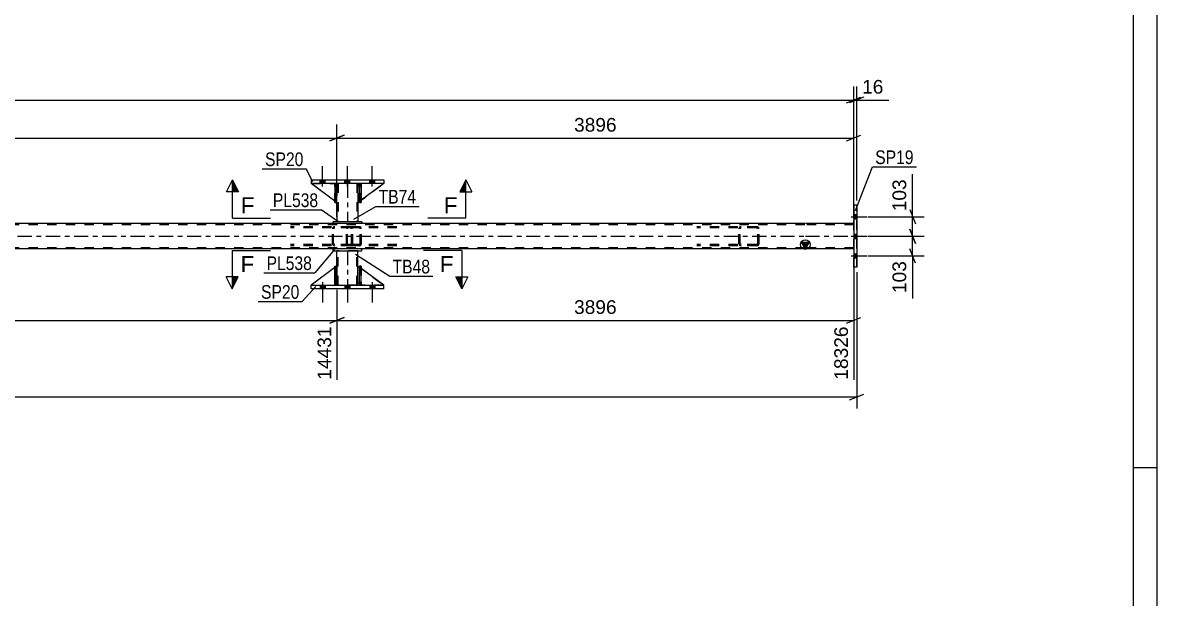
# Model space of a CAD drawing. Header units: millimetres. Extents: x 0 to 3377, y 0 to 1913.
# Drawn here: x 603.3 to 841, y 121.7 to 242.2 of the extents above; entities that cross this region are included whole.
import ezdxf

# ---------------------------------------------------------------- set-up
doc = ezdxf.new("R2010")
doc.units = ezdxf.units.MM
doc.linetypes.add('DXK_LINE_DOT2', pattern=[3.9198, 1.9599, -1.9599])
doc.linetypes.add('DXK_LINE_DOT3', pattern=[5.9187, 2.979, -0.9799, 0.9799, -0.9799])
doc.styles.add('Arial', font='ARIAL.TTF', dxfattribs={"height": 0.2})
doc.styles.add('Arial Narrow', font='ARIALN.TTF', dxfattribs={"height": 0.2})

# ---------------------------------------------------------------- blocks, each defined once
blk = doc.blocks.new('Unknown-203723820-1133')
at = {"color": 5, "linetype": 'Continuous'}
for p, q in [((841, 0), (841, 594)), ((836, 5), (836, 589)), ((841, 149), (836, 149))]:
    blk.add_line(p, q, dxfattribs=at)
blk = doc.blocks.new('Part-203723820-2347 - 2322')
at = {"color": 2, "linetype": 'Continuous'}
for p, q in [((674.34, 200.51), (668.34, 200.51)), ((668.34, 200.11), (668.34, 200.51)), ((674.34, 200.11), (668.34, 200.11)), ((674.34, 200.51), (674.34, 200.11))]:
    blk.add_line(p, q, dxfattribs=at)
blk = doc.blocks.new('Part-203723820-2350 - 2322')
at = {"linetype": 'Continuous'}
blk.add_hatch(color=2, dxfattribs=at).paths.add_polyline_path([(767.27, 194.83), (766.47, 196.23), (768.07, 196.23)])
at = {"color": 7, "linetype": 'DXK_LINE_DOT2'}
for p, q in [((767.18, 199.87), (105.06, 199.87)), ((674.34, 200.11), (668.34, 200.11)), ((777.4, 199.87), (767.28, 199.87)), ((777.4, 200.11), (777.4, 200.11)), ((777.4, 200.11), (777.4, 194.83)), ((777.4, 194.83), (777.4, 200.11)), ((777.4, 199.87), (777.4, 199.87)), ((767.18, 195.07), (105.06, 195.07)), ((777.4, 195.07), (767.28, 195.07)), ((777.4, 195.07), (777.4, 195.07)), ((777.4, 194.83), (777.4, 194.83))]:
    blk.add_line(p, q, dxfattribs=at)
at = {"color": 2, "linetype": 'Continuous'}
for p, q in [((668.34, 200.11), (504.07, 200.11)), ((767.18, 200.11), (674.34, 200.11)), ((777.4, 200.11), (767.28, 200.11)), ((767.27, 194.83), (766.47, 196.23)), ((766.47, 196.23), (768.07, 196.23)), ((768.07, 196.23), (767.27, 194.83)), ((767.18, 194.83), (105.06, 194.83)), ((777.4, 194.83), (767.28, 194.83))]:
    blk.add_line(p, q, dxfattribs=at)
at = {"color": 7, "linetype": 'DXK_LINE_DOT3'}
for p, q in [((105.06, 197.47), (767.18, 197.47)), ((767.28, 197.47), (777.4, 197.47))]:
    blk.add_line(p, q, dxfattribs=at)
at = {"color": 2, "linetype": 'Continuous'}
blk.add_circle((767.27, 195.73), 1, dxfattribs=at)
blk = doc.blocks.new('Part-203723820-2518 - 2322')
at = {"color": 2, "linetype": 'Continuous'}
for p, q in [((668.69, 190.9), (663.74, 187.23)), ((669.14, 191.23), (669.01, 191.14)), ((669.14, 187.83), (669.14, 191.23)), ((669.14, 187.83), (669.01, 187.71)), ((669.14, 187.83), (669.14, 187.83)), ((668.69, 187.39), (668.54, 187.23))]:
    blk.add_line(p, q, dxfattribs=at)
at = {"color": 7, "linetype": 'DXK_LINE_DOT2'}
for p, q in [((669.01, 191.14), (668.69, 190.9)), ((669.14, 187.83), (669.14, 191.23)), ((669.14, 187.83), (668.54, 187.23)), ((663.74, 187.23), (663.74, 187.23)), ((663.74, 187.23), (668.54, 187.23)), ((669.01, 187.71), (668.69, 187.39))]:
    blk.add_line(p, q, dxfattribs=at)
blk = doc.blocks.new('Bolt-203723820-2358 - 2322')
at = {"linetype": 'Continuous'}
for points in [[(665.62, 186.43), (666.66, 186.43), (666.66, 187.23), (665.62, 187.23)], [(665.62, 186.43), (666.66, 186.43), (666.66, 187.23), (665.62, 187.23)], [(665.62, 186.43), (666.66, 186.43), (666.66, 187.23), (665.62, 187.23)], [(670.82, 186.43), (671.86, 186.43), (671.86, 187.23), (670.82, 187.23)], [(670.82, 186.43), (671.86, 186.43), (671.86, 187.23), (670.82, 187.23)], [(676.02, 186.43), (677.06, 186.43), (677.06, 187.23), (676.02, 187.23)], [(676.02, 186.43), (677.06, 186.43), (677.06, 187.23), (676.02, 187.23)], [(676.02, 186.43), (677.06, 186.43), (677.06, 187.23), (676.02, 187.23)]]:
    blk.add_hatch(color=1, dxfattribs=at).paths.add_polyline_path(points)
at = {"color": 1, "linetype": 'Continuous'}
for p, q in [((666.14, 187.83), (666.14, 183.63)), ((666.14, 187.83), (666.14, 183.63)), ((666.14, 187.83), (666.14, 183.63)), ((671.34, 187.83), (671.34, 183.63)), ((671.34, 187.83), (671.34, 183.63)), ((676.54, 187.83), (676.54, 183.63)), ((676.54, 187.83), (676.54, 183.63)), ((676.54, 187.83), (676.54, 183.63)), ((665.62, 187.23), (665.62, 186.43)), ((665.62, 187.23), (665.62, 186.43)), ((665.62, 187.23), (665.62, 186.43)), ((666.66, 187.23), (666.66, 186.43)), ((666.66, 187.23), (666.66, 186.43)), ((666.66, 187.23), (666.66, 186.43)), ((670.82, 187.23), (670.82, 186.43)), ((670.82, 187.23), (670.82, 186.43)), ((671.86, 187.23), (671.86, 186.43)), ((671.86, 187.23), (671.86, 186.43)), ((676.02, 187.23), (676.02, 186.43)), ((676.02, 187.23), (676.02, 186.43)), ((676.02, 187.23), (676.02, 186.43)), ((677.06, 187.23), (677.06, 186.43)), ((677.06, 187.23), (677.06, 186.43)), ((677.06, 187.23), (677.06, 186.43))]:
    blk.add_line(p, q, dxfattribs=at)
blk = doc.blocks.new('Bolt-203723820-2359 - 2322')
at = {"linetype": 'Continuous'}
for points in [[(777.4, 202.01), (777.4, 201.13), (778.04, 201.13), (778.04, 202.01)], [(777.4, 202.01), (777.4, 201.13), (778.04, 201.13), (778.04, 202.01)], [(777.4, 202.01), (777.4, 201.13), (778.04, 201.13), (778.04, 202.01)], [(777.4, 197.91), (777.4, 197.03), (778.04, 197.03), (778.04, 197.91)], [(777.4, 197.91), (777.4, 197.03), (778.04, 197.03), (778.04, 197.91)], [(777.4, 193.81), (777.4, 192.93), (778.04, 192.93), (778.04, 193.81)], [(777.4, 193.81), (777.4, 192.93), (778.04, 192.93), (778.04, 193.81)], [(777.4, 193.81), (777.4, 192.93), (778.04, 192.93), (778.04, 193.81)]]:
    blk.add_hatch(color=1, dxfattribs=at).paths.add_polyline_path(points)
at = {"color": 1, "linetype": 'Continuous'}
for p, q in [((776.88, 201.57), (780.2, 201.57)), ((776.88, 201.57), (780.2, 201.57)), ((776.88, 201.57), (780.2, 201.57)), ((777.4, 202.01), (778.04, 202.01)), ((777.4, 202.01), (778.04, 202.01)), ((777.4, 202.01), (778.04, 202.01)), ((777.4, 201.13), (778.04, 201.13)), ((777.4, 201.13), (778.04, 201.13)), ((777.4, 201.13), (778.04, 201.13)), ((776.88, 197.47), (780.2, 197.47)), ((776.88, 197.47), (780.2, 197.47)), ((777.4, 197.91), (778.04, 197.91)), ((777.4, 197.91), (778.04, 197.91)), ((777.4, 197.03), (778.04, 197.03)), ((777.4, 197.03), (778.04, 197.03)), ((776.88, 193.37), (780.2, 193.37)), ((776.88, 193.37), (780.2, 193.37)), ((776.88, 193.37), (780.2, 193.37)), ((777.4, 193.81), (778.04, 193.81)), ((777.4, 193.81), (778.04, 193.81)), ((777.4, 193.81), (778.04, 193.81)), ((777.4, 192.93), (778.04, 192.93)), ((777.4, 192.93), (778.04, 192.93)), ((777.4, 192.93), (778.04, 192.93))]:
    blk.add_line(p, q, dxfattribs=at)
blk = doc.blocks.new('Part-203723820-2502 - 2322')
at = {"color": 7, "linetype": 'DXK_LINE_DOT2'}
for p, q in [((671.93, 199.47), (659.43, 199.47)), ((671.93, 199.23), (659.43, 199.23)), ((668.23, 199.18), (668.19, 198.99)), ((668.19, 195.95), (668.19, 198.99)), ((668.44, 198.99), (668.46, 199.09)), ((668.44, 195.95), (668.44, 198.99)), ((668.46, 199.09), (668.52, 199.16)), ((668.7, 199.47), (668.5, 199.44)), ((668.52, 199.16), (668.6, 199.22)), ((668.6, 199.22), (668.7, 199.23)), ((672.13, 199.44), (671.93, 199.47)), ((671.93, 199.23), (672.03, 199.22)), ((672.03, 199.22), (672.11, 199.16)), ((672.11, 199.16), (672.17, 199.09)), ((672.17, 199.09), (672.19, 198.99)), ((672.19, 195.95), (672.19, 198.99)), ((672.44, 198.99), (672.4, 199.18)), ((672.44, 195.95), (672.44, 198.99)), ((671.93, 195.71), (659.43, 195.71)), ((671.93, 195.47), (659.43, 195.47)), ((668.19, 195.95), (668.23, 195.77)), ((668.46, 195.86), (668.44, 195.95)), ((668.52, 195.78), (668.46, 195.86)), ((668.5, 195.51), (668.7, 195.47)), ((668.6, 195.73), (668.52, 195.78)), ((668.7, 195.71), (668.6, 195.73)), ((672.03, 195.73), (671.93, 195.71)), ((671.93, 195.47), (672.13, 195.51)), ((672.11, 195.78), (672.03, 195.73)), ((672.17, 195.86), (672.11, 195.78)), ((672.19, 195.95), (672.17, 195.86)), ((672.4, 195.77), (672.44, 195.95))]:
    blk.add_line(p, q, dxfattribs=at)
for centre, start, end in [((668.68, 198.97), 110.7583, 155.6801), ((671.95, 198.97), 24.3199, 69.2417), ((668.68, 195.98), 204.3199, 249.2417), ((671.95, 195.98), 290.7583, 335.6801)]:
    blk.add_arc(centre, 0.496, start, end, dxfattribs=at)
blk = doc.blocks.new('Part-203723820-2380 - 2322')
at = {"color": 7, "linetype": 'DXK_LINE_DOT2'}
for p, q in [((757.07, 199.47), (744.56, 199.47)), ((757.07, 199.23), (744.56, 199.23)), ((753.36, 199.18), (753.32, 198.99)), ((753.32, 195.95), (753.32, 198.99)), ((753.58, 198.99), (753.6, 199.09)), ((753.58, 195.95), (753.58, 198.99)), ((753.6, 199.09), (753.65, 199.16)), ((753.83, 199.47), (753.64, 199.44)), ((753.65, 199.16), (753.73, 199.22)), ((753.73, 199.22), (753.83, 199.23)), ((757.26, 199.44), (757.07, 199.47)), ((757.07, 199.23), (757.16, 199.22)), ((757.16, 199.22), (757.25, 199.16)), ((757.25, 199.16), (757.3, 199.09)), ((757.3, 199.09), (757.32, 198.99)), ((757.32, 195.95), (757.32, 198.99)), ((757.58, 198.99), (757.54, 199.18)), ((757.58, 195.95), (757.58, 198.99)), ((757.07, 195.71), (744.56, 195.71)), ((757.07, 195.47), (744.56, 195.47)), ((753.32, 195.95), (753.36, 195.77)), ((753.6, 195.86), (753.58, 195.95)), ((753.65, 195.78), (753.6, 195.86)), ((753.64, 195.51), (753.83, 195.47)), ((753.73, 195.73), (753.65, 195.78)), ((753.83, 195.71), (753.73, 195.73)), ((757.16, 195.73), (757.07, 195.71)), ((757.07, 195.47), (757.26, 195.51)), ((757.25, 195.78), (757.16, 195.73)), ((757.3, 195.86), (757.25, 195.78)), ((757.32, 195.95), (757.3, 195.86)), ((757.54, 195.77), (757.58, 195.95))]:
    blk.add_line(p, q, dxfattribs=at)
for centre, start, end in [((753.81, 198.97), 110.7583, 155.6801), ((757.09, 198.97), 24.3199, 69.2417), ((753.81, 195.98), 204.3199, 249.2417), ((757.09, 195.98), 290.7583, 335.6801)]:
    blk.add_arc(centre, 0.496, start, end, dxfattribs=at)
blk = doc.blocks.new('Part-203723820-2383 - 2322')
at = {"color": 7, "linetype": 'DXK_LINE_DOT2'}
for p, q in [((671.2, 199.18), (671.18, 198.99)), ((671.18, 195.95), (671.18, 198.99)), ((671.26, 199.33), (671.2, 199.18)), ((671.35, 199.44), (671.26, 199.33)), ((671.32, 198.99), (671.33, 199.09)), ((671.32, 195.95), (671.32, 198.99)), ((671.33, 199.09), (671.36, 199.16)), ((671.45, 199.47), (671.35, 199.44)), ((671.36, 199.16), (671.4, 199.22)), ((671.4, 199.22), (671.45, 199.23)), ((681.72, 199.47), (671.45, 199.47)), ((681.72, 199.23), (671.45, 199.23)), ((672.44, 199.23), (672.44, 199.47)), ((673.98, 199.44), (673.79, 199.47)), ((673.79, 199.23), (673.88, 199.22)), ((673.88, 199.22), (673.96, 199.16)), ((673.96, 199.16), (674.02, 199.09)), ((674.02, 199.09), (674.04, 198.99)), ((674.04, 195.95), (674.04, 198.99)), ((674.29, 198.99), (674.25, 199.18)), ((674.29, 195.95), (674.29, 198.99)), ((671.18, 195.95), (671.2, 195.77)), ((671.2, 195.77), (671.26, 195.62)), ((671.26, 195.62), (671.35, 195.51)), ((671.33, 195.86), (671.32, 195.95)), ((671.36, 195.78), (671.33, 195.86)), ((671.35, 195.51), (671.45, 195.47)), ((671.4, 195.73), (671.36, 195.78)), ((671.45, 195.71), (671.4, 195.73)), ((681.72, 195.71), (671.45, 195.71)), ((681.72, 195.47), (671.45, 195.47)), ((672.44, 195.47), (672.44, 195.71)), ((673.88, 195.73), (673.79, 195.71)), ((673.79, 195.47), (673.98, 195.51)), ((673.96, 195.78), (673.88, 195.73)), ((674.02, 195.86), (673.96, 195.78)), ((674.04, 195.95), (674.02, 195.86)), ((674.25, 195.77), (674.29, 195.95))]:
    blk.add_line(p, q, dxfattribs=at)
for centre, start, end in [((673.8, 198.98), 23.8494, 68.8059), ((673.8, 195.97), 291.1941, 336.1506)]:
    blk.add_arc(centre, 0.492, start, end, dxfattribs=at)
blk = doc.blocks.new('Bolt-203723820-2388 - 2322')
at = {"linetype": 'Continuous'}
for points in [[(666.66, 209.31), (665.62, 209.31), (665.62, 208.51), (666.66, 208.51)], [(666.66, 209.31), (665.62, 209.31), (665.62, 208.51), (666.66, 208.51)], [(666.66, 209.31), (665.62, 209.31), (665.62, 208.51), (666.66, 208.51)], [(671.86, 209.31), (670.82, 209.31), (670.82, 208.51), (671.86, 208.51)], [(671.86, 209.31), (670.82, 209.31), (670.82, 208.51), (671.86, 208.51)], [(677.06, 209.31), (676.02, 209.31), (676.02, 208.51), (677.06, 208.51)], [(677.06, 209.31), (676.02, 209.31), (676.02, 208.51), (677.06, 208.51)], [(677.06, 209.31), (676.02, 209.31), (676.02, 208.51), (677.06, 208.51)]]:
    blk.add_hatch(color=1, dxfattribs=at).paths.add_polyline_path(points)
at = {"color": 1, "linetype": 'Continuous'}
for p, q in [((666.14, 207.91), (666.14, 212.11)), ((666.14, 207.91), (666.14, 212.11)), ((666.14, 207.91), (666.14, 212.11)), ((671.34, 207.91), (671.34, 212.11)), ((671.34, 207.91), (671.34, 212.11)), ((676.54, 207.91), (676.54, 212.11)), ((676.54, 207.91), (676.54, 212.11)), ((676.54, 207.91), (676.54, 212.11)), ((665.62, 208.51), (665.62, 209.31)), ((665.62, 208.51), (665.62, 209.31)), ((665.62, 208.51), (665.62, 209.31)), ((666.66, 208.51), (666.66, 209.31)), ((666.66, 208.51), (666.66, 209.31)), ((666.66, 208.51), (666.66, 209.31)), ((670.82, 208.51), (670.82, 209.31)), ((670.82, 208.51), (670.82, 209.31)), ((671.86, 208.51), (671.86, 209.31)), ((671.86, 208.51), (671.86, 209.31)), ((676.02, 208.51), (676.02, 209.31)), ((676.02, 208.51), (676.02, 209.31)), ((676.02, 208.51), (676.02, 209.31)), ((677.06, 208.51), (677.06, 209.31)), ((677.06, 208.51), (677.06, 209.31)), ((677.06, 208.51), (677.06, 209.31))]:
    blk.add_line(p, q, dxfattribs=at)
blk = doc.blocks.new('Part-203723820-2601 - 2322')
at = {"color": 7, "linetype": 'DXK_LINE_DOT2'}
for p, q in [((668.69, 191.23), (669.01, 191.23)), ((668.69, 187.83), (668.69, 191.23)), ((668.69, 191.23), (668.69, 187.23)), ((669.01, 191.23), (669.01, 187.83)), ((669.01, 187.23), (669.01, 191.14)), ((669.01, 187.83), (668.69, 187.83)), ((668.69, 187.23), (668.69, 187.83)), ((669.01, 187.83), (669.01, 187.23)), ((669.01, 187.23), (668.69, 187.23)), ((669.01, 187.23), (669.01, 187.23))]:
    blk.add_line(p, q, dxfattribs=at)
blk = doc.blocks.new('Part-203723820-2412 - 2322')
at = {"color": 2, "linetype": 'Continuous'}
for p, q in [((673.54, 187.83), (673.54, 191.23)), ((673.54, 191.23), (673.89, 190.97)), ((678.94, 187.23), (674.21, 190.74)), ((673.89, 187.48), (673.54, 187.83))]:
    blk.add_line(p, q, dxfattribs=at)
at = {"color": 7, "linetype": 'DXK_LINE_DOT2'}
for p, q in [((674.21, 190.74), (673.89, 190.97)), ((673.89, 187.48), (674.14, 187.23)), ((674.14, 187.23), (678.94, 187.23))]:
    blk.add_line(p, q, dxfattribs=at)
blk = doc.blocks.new('Part-203723820-2427 - 2322')
at = {"color": 7, "linetype": 'DXK_LINE_DOT2'}
for p, q in [((673.54, 187.83), (673.54, 191.23)), ((673.54, 191.23), (678.94, 187.23)), ((674.14, 187.23), (673.54, 187.83)), ((678.94, 187.23), (674.14, 187.23))]:
    blk.add_line(p, q, dxfattribs=at)
blk = doc.blocks.new('Part-203723820-2607 - 2322')
at = {"color": 2, "linetype": 'Continuous'}
for p, q in [((674.21, 208.51), (673.89, 208.51)), ((673.89, 208.51), (673.89, 204.51)), ((674.21, 208.51), (674.21, 208.51)), ((674.21, 208.51), (674.21, 204.51)), ((674.21, 204.51), (673.89, 204.51))]:
    blk.add_line(p, q, dxfattribs=at)
at = {"color": 7, "linetype": 'DXK_LINE_DOT2'}
for p, q in [((673.89, 208.51), (673.89, 207.91)), ((673.89, 208.51), (673.89, 208.51)), ((674.21, 207.91), (673.89, 207.91)), ((673.89, 207.91), (673.89, 204.51)), ((674.21, 207.91), (674.21, 208.51)), ((674.21, 208.51), (674.21, 208.51)), ((674.21, 204.51), (674.21, 207.91))]:
    blk.add_line(p, q, dxfattribs=at)
blk = doc.blocks.new('Part-203723820-2521 - 2322')
at = {"color": 7, "linetype": 'DXK_LINE_DOT2'}
for p, q in [((669.14, 191.23), (663.74, 187.23)), ((669.14, 187.83), (669.14, 191.23)), ((669.14, 191.23), (669.14, 187.83)), ((668.54, 187.23), (669.14, 187.83)), ((669.14, 187.83), (668.54, 187.23)), ((669.14, 187.83), (669.14, 187.83)), ((663.74, 187.23), (668.54, 187.23))]:
    blk.add_line(p, q, dxfattribs=at)
blk = doc.blocks.new('Part-203723820-2534 - 2322')
at = {"color": 2, "linetype": 'Continuous'}
for p, q in [((663.74, 186.43), (663.74, 187.23)), ((663.74, 187.23), (678.94, 187.23)), ((678.94, 186.43), (663.74, 186.43)), ((678.94, 186.43), (678.94, 187.23))]:
    blk.add_line(p, q, dxfattribs=at)
blk = doc.blocks.new('Part-203723820-2537 - 2322')
at = {"color": 7, "linetype": 'DXK_LINE_DOT2'}
for p, q in [((674.14, 208.51), (673.54, 207.91)), ((673.54, 204.51), (678.94, 208.51)), ((673.54, 207.91), (673.54, 204.51)), ((678.94, 208.51), (674.14, 208.51))]:
    blk.add_line(p, q, dxfattribs=at)
blk = doc.blocks.new('Part-203723820-2685 - 2322')
at = {"color": 2, "linetype": 'Continuous'}
for p, q in [((674.34, 194.83), (668.34, 194.83)), ((668.34, 194.43), (668.34, 194.83)), ((668.34, 194.43), (674.34, 194.43)), ((674.34, 194.43), (674.34, 194.83))]:
    blk.add_line(p, q, dxfattribs=at)
blk = doc.blocks.new('Part-203723820-2540 - 2322')
at = {"color": 2, "linetype": 'Continuous'}
for p, q in [((673.89, 208.27), (673.54, 207.91)), ((673.54, 207.91), (673.54, 204.51)), ((678.94, 208.51), (674.21, 205.01)), ((673.54, 204.51), (673.89, 204.78))]:
    blk.add_line(p, q, dxfattribs=at)
at = {"color": 7, "linetype": 'DXK_LINE_DOT2'}
for p, q in [((674.14, 208.51), (673.89, 208.27)), ((678.94, 208.51), (674.14, 208.51)), ((678.94, 208.51), (678.94, 208.51)), ((678.94, 208.51), (678.94, 208.51)), ((674.21, 205.01), (673.89, 204.78))]:
    blk.add_line(p, q, dxfattribs=at)
blk = doc.blocks.new('Part-203723820-2543 - 2322')
at = {"color": 7, "linetype": 'DXK_LINE_DOT2'}
for p, q in [((669.14, 204.51), (663.74, 208.51)), ((663.74, 208.51), (668.54, 208.51)), ((668.54, 208.51), (669.14, 207.91)), ((669.14, 207.91), (668.54, 208.51)), ((669.14, 207.91), (669.14, 204.51)), ((669.14, 207.91), (669.14, 207.91)), ((669.14, 207.91), (669.14, 204.51))]:
    blk.add_line(p, q, dxfattribs=at)
blk = doc.blocks.new('Part-203723820-2546 - 2322')
at = {"color": 2, "linetype": 'Continuous'}
for p, q in [((668.69, 204.85), (663.74, 208.51)), ((668.69, 208.36), (668.54, 208.51)), ((669.14, 207.91), (669.01, 208.04)), ((669.14, 207.91), (669.14, 207.91)), ((669.14, 204.51), (669.14, 207.91)), ((669.01, 204.61), (669.14, 204.51)), ((669.14, 204.51), (669.14, 204.51))]:
    blk.add_line(p, q, dxfattribs=at)
at = {"color": 7, "linetype": 'DXK_LINE_DOT2'}
for p, q in [((668.54, 208.51), (663.74, 208.51)), ((663.74, 208.51), (663.74, 208.51)), ((668.54, 208.51), (669.14, 207.91)), ((669.01, 208.04), (668.69, 208.36)), ((669.14, 207.91), (669.14, 204.51)), ((669.01, 204.61), (668.69, 204.85))]:
    blk.add_line(p, q, dxfattribs=at)
blk = doc.blocks.new('Part-203723820-2594 - 2322')
at = {"color": 2, "linetype": 'Continuous'}
for p, q in [((778.04, 203.97), (777.4, 203.97)), ((777.4, 203.97), (777.4, 190.97)), ((778.04, 203.97), (778.04, 203.97)), ((778.04, 203.97), (778.04, 190.97)), ((778.04, 190.97), (777.4, 190.97)), ((778.04, 190.97), (778.04, 190.97))]:
    blk.add_line(p, q, dxfattribs=at)
at = {"color": 7, "linetype": 'DXK_LINE_DOT2'}
for p, q in [((777.4, 190.97), (777.4, 203.97)), ((778.04, 190.97), (778.04, 203.97))]:
    blk.add_line(p, q, dxfattribs=at)
blk = doc.blocks.new('Part-203723820-2600 - 2322')
at = {"color": 7, "linetype": 'DXK_LINE_DOT2'}
for p, q in [((674.21, 191.23), (673.89, 191.23)), ((673.89, 187.83), (673.89, 191.23)), ((673.89, 191.23), (673.89, 187.23)), ((674.21, 191.23), (674.21, 187.83)), ((674.21, 187.23), (674.21, 191.23)), ((674.21, 187.83), (673.89, 187.83)), ((673.89, 187.23), (673.89, 187.83)), ((674.21, 187.83), (674.21, 187.23)), ((674.21, 187.23), (673.89, 187.23)), ((674.21, 187.23), (674.21, 187.23))]:
    blk.add_line(p, q, dxfattribs=at)
blk = doc.blocks.new('Part-203723820-2604 - 2322')
at = {"color": 7, "linetype": 'DXK_LINE_DOT2'}
for p, q in [((668.69, 207.91), (668.69, 208.51)), ((668.69, 208.51), (668.69, 208.51)), ((668.69, 208.51), (668.69, 204.51)), ((668.69, 208.51), (669.01, 208.51)), ((668.69, 204.51), (668.69, 207.91)), ((668.69, 207.91), (669.01, 207.91)), ((669.01, 208.51), (669.01, 207.91)), ((669.01, 204.51), (669.01, 208.51)), ((669.01, 207.91), (669.01, 204.51)), ((668.69, 204.51), (669.01, 204.51))]:
    blk.add_line(p, q, dxfattribs=at)
blk = doc.blocks.new('Part-203723820-2605 - 2322')
at = {"color": 7, "linetype": 'DXK_LINE_DOT2'}
for p, q in [((673.89, 207.91), (673.89, 208.51)), ((673.89, 208.51), (673.89, 208.51)), ((673.89, 208.51), (673.89, 204.51)), ((673.89, 208.51), (674.21, 208.51)), ((673.89, 204.51), (673.89, 207.91)), ((673.89, 207.91), (674.21, 207.91)), ((674.21, 208.51), (674.21, 207.91)), ((674.21, 204.51), (674.21, 208.51)), ((674.21, 207.91), (674.21, 204.51)), ((673.89, 204.51), (674.21, 204.51))]:
    blk.add_line(p, q, dxfattribs=at)
blk = doc.blocks.new('Part-203723820-2606 - 2322')
at = {"color": 2, "linetype": 'Continuous'}
for p, q in [((669.01, 208.51), (668.69, 208.51)), ((668.69, 208.51), (668.69, 204.51)), ((669.01, 208.51), (669.01, 208.51)), ((669.01, 208.51), (669.01, 204.51)), ((669.01, 204.51), (668.69, 204.51))]:
    blk.add_line(p, q, dxfattribs=at)
at = {"color": 7, "linetype": 'DXK_LINE_DOT2'}
for p, q in [((668.69, 208.51), (668.69, 207.91)), ((668.69, 208.51), (668.69, 208.51)), ((669.01, 207.91), (668.69, 207.91)), ((668.69, 207.91), (668.69, 204.51)), ((669.01, 207.91), (669.01, 208.51)), ((669.01, 208.51), (669.01, 208.51)), ((669.01, 204.51), (669.01, 207.91))]:
    blk.add_line(p, q, dxfattribs=at)
blk = doc.blocks.new('Part-203723820-2612 - 2322')
at = {"color": 2, "linetype": 'Continuous'}
for p, q in [((669.14, 208.51), (669.14, 207.91)), ((673.54, 208.51), (673.54, 207.91)), ((669.14, 204.51), (669.14, 200.51)), ((673.54, 204.51), (673.54, 200.51))]:
    blk.add_line(p, q, dxfattribs=at)
at = {"color": 7, "linetype": 'DXK_LINE_DOT2'}
for p, q in [((673.54, 208.51), (669.14, 208.51)), ((669.14, 207.91), (669.14, 204.51)), ((669.38, 208.51), (669.38, 200.51)), ((673.3, 208.51), (673.3, 200.51)), ((673.54, 207.91), (673.54, 204.51)), ((673.54, 200.51), (669.14, 200.51))]:
    blk.add_line(p, q, dxfattribs=at)
at = {"color": 7, "linetype": 'DXK_LINE_DOT3'}
blk.add_line((671.34, 208.51), (671.34, 200.51), dxfattribs=at)
blk = doc.blocks.new('Part-203723820-2617 - 2322')
at = {"color": 2, "linetype": 'Continuous'}
for p, q in [((663.74, 209.31), (663.74, 208.51)), ((663.74, 209.31), (678.94, 209.31)), ((678.94, 209.31), (678.94, 208.51)), ((678.94, 208.51), (663.74, 208.51))]:
    blk.add_line(p, q, dxfattribs=at)
blk = doc.blocks.new('Part-203723820-2637 - 2322')
at = {"color": 2, "linetype": 'Continuous'}
for p, q in [((669.14, 191.23), (669.14, 194.43)), ((673.54, 191.23), (673.54, 194.43)), ((669.14, 187.23), (669.14, 187.83)), ((673.54, 187.23), (673.54, 187.83))]:
    blk.add_line(p, q, dxfattribs=at)
at = {"color": 7, "linetype": 'DXK_LINE_DOT2'}
for p, q in [((673.54, 194.43), (669.14, 194.43)), ((669.38, 187.23), (669.38, 194.43)), ((673.3, 187.23), (673.3, 194.43)), ((669.14, 187.83), (669.14, 191.23)), ((673.54, 187.83), (673.54, 191.23)), ((673.54, 187.23), (669.14, 187.23))]:
    blk.add_line(p, q, dxfattribs=at)
at = {"color": 7, "linetype": 'DXK_LINE_DOT3'}
blk.add_line((671.34, 194.43), (671.34, 187.23), dxfattribs=at)
blk = doc.blocks.new('Part-203723820-2638 - 2322')
at = {"color": 2, "linetype": 'Continuous'}
for p, q in [((673.89, 187.23), (673.89, 191.23)), ((673.89, 191.23), (674.21, 191.23)), ((674.21, 187.23), (674.21, 191.23)), ((673.89, 187.23), (673.89, 187.23)), ((674.21, 187.23), (673.89, 187.23))]:
    blk.add_line(p, q, dxfattribs=at)
at = {"color": 7, "linetype": 'DXK_LINE_DOT2'}
for p, q in [((673.89, 191.23), (673.89, 187.83)), ((674.21, 187.83), (674.21, 191.23)), ((673.89, 187.83), (673.89, 187.23)), ((673.89, 187.83), (674.21, 187.83)), ((674.21, 187.23), (674.21, 187.83)), ((673.89, 187.23), (673.89, 187.23)), ((673.89, 187.23), (673.89, 187.23)), ((674.21, 187.23), (674.21, 187.23))]:
    blk.add_line(p, q, dxfattribs=at)
blk = doc.blocks.new('Part-203723820-2639 - 2322')
at = {"color": 2, "linetype": 'Continuous'}
for p, q in [((668.69, 187.23), (668.69, 191.23)), ((668.69, 191.23), (669.01, 191.23)), ((669.01, 187.23), (669.01, 191.23)), ((668.69, 187.23), (668.69, 187.23)), ((669.01, 187.23), (668.69, 187.23))]:
    blk.add_line(p, q, dxfattribs=at)
at = {"color": 7, "linetype": 'DXK_LINE_DOT2'}
for p, q in [((668.69, 191.23), (668.69, 187.83)), ((669.01, 187.83), (669.01, 191.23)), ((668.69, 187.83), (668.69, 187.23)), ((668.69, 187.83), (669.01, 187.83)), ((669.01, 187.23), (669.01, 187.83)), ((668.69, 187.23), (668.69, 187.23)), ((668.69, 187.23), (668.69, 187.23)), ((669.01, 187.23), (669.01, 187.23))]:
    blk.add_line(p, q, dxfattribs=at)
blk = doc.blocks.new('StraightDimension-203723820-2772 - 2322')
at = {"color": 7, "linetype": 'Continuous'}
for p, q in [((778.04, 189.97), (778.04, 161.43)), ((776.54, 163.23), (779.54, 164.43)), ((94.2, 163.83), (778.04, 163.83))]:
    blk.add_line(p, q, dxfattribs=at)
blk = doc.blocks.new('StraightDimension-203723820-2791 - 2322')
at = {"color": 7, "linetype": 'Continuous'}
for p, q in [((498.87, 186.23), (498.87, 167.44)), ((669.14, 186.23), (669.14, 167.44)), ((500.37, 180.46), (497.37, 179.26)), ((498.87, 179.86), (669.14, 179.86)), ((667.64, 179.26), (670.64, 180.46))]:
    blk.add_line(p, q, dxfattribs=at)
at = {"color": 0}
blk.add_wipeout([(589.05, 180.61), (589.05, 184.81), (578.96, 184.81), (578.96, 180.61)], dxfattribs=at)
at = {"color": 0, "linetype": 'Continuous'}
blk.add_wipeout([(668.54, 179.16), (664.34, 179.16), (664.34, 166.84), (668.54, 166.84)], dxfattribs=at)
at = {"color": 3, "style": 'Arial'}
blk.add_text('4257', height=2.865, dxfattribs=at).set_placement((579.56, 181.21))
at = {"color": 3, "linetype": 'Continuous', "style": 'Arial'}
blk.add_text('14431', height=2.865, rotation=90.0002, dxfattribs=at).set_placement((667.94, 167.44))
blk = doc.blocks.new('StraightDimension-203723820-2811 - 2322')
at = {"color": 7, "linetype": 'Continuous'}
for p, q in [((777.4, 193.83), (777.4, 167.44)), ((669.14, 186.23), (669.14, 167.44)), ((670.64, 180.46), (667.64, 179.26)), ((669.14, 179.86), (777.4, 179.86)), ((775.9, 179.26), (778.9, 180.46))]:
    blk.add_line(p, q, dxfattribs=at)
at = {"color": 0}
blk.add_wipeout([(728.31, 180.61), (728.31, 184.81), (718.22, 184.81), (718.22, 180.61)], dxfattribs=at)
at = {"color": 0, "linetype": 'Continuous'}
blk.add_wipeout([(776.8, 179.16), (772.6, 179.16), (772.6, 166.84), (776.8, 166.84)], dxfattribs=at)
at = {"color": 3, "style": 'Arial'}
blk.add_text('3896', height=2.865, dxfattribs=at).set_placement((718.82, 181.21))
at = {"color": 3, "linetype": 'Continuous', "style": 'Arial'}
blk.add_text('18326', height=2.865, rotation=90.0002, dxfattribs=at).set_placement((776.2, 167.44))
blk = doc.blocks.new('StraightDimension-203723820-2829 - 2322')
at = {"color": 7, "linetype": 'Continuous'}
for p, q in [((777.4, 204.97), (777.4, 228.83)), ((94.84, 225.98), (777.4, 225.98)), ((775.9, 225.38), (778.9, 226.58))]:
    blk.add_line(p, q, dxfattribs=at)
blk = doc.blocks.new('StraightDimension-203723820-2839 - 2322')
at = {"color": 7, "linetype": 'Continuous'}
for p, q in [((777.4, 204.97), (777.4, 228.83)), ((778.04, 204.97), (778.04, 228.83)), ((775.9, 225.38), (778.9, 226.58)), ((779.54, 226.58), (776.54, 225.38)), ((777.4, 225.98), (778.04, 225.98))]:
    blk.add_line(p, q, dxfattribs=at)
at = {"color": 0}
blk.add_wipeout([(784.21, 226.73), (784.21, 230.93), (778.56, 230.93), (778.56, 226.73)], dxfattribs=at)
at = {"color": 7, "linetype": 'Continuous'}
blk.add_line((778.04, 225.98), (784.73, 225.98), dxfattribs=at)
blk.add_line((778.04, 225.98), (784.73, 225.98), dxfattribs=at)
at = {"color": 3, "style": 'Arial'}
blk.add_text('16', height=2.865, dxfattribs=at).set_placement((779.16, 227.33))
blk = doc.blocks.new('StraightDimension-203723820-2863 - 2322')
at = {"color": 7, "linetype": 'Continuous'}
for p, q in [((669.14, 201.51), (669.14, 220.87)), ((777.4, 201.11), (777.4, 220.87)), ((670.64, 218.62), (667.64, 217.42)), ((669.14, 218.02), (777.4, 218.02)), ((775.9, 217.42), (778.9, 218.62))]:
    blk.add_line(p, q, dxfattribs=at)
at = {"color": 0}
blk.add_wipeout([(728.31, 218.77), (728.31, 222.97), (718.22, 222.97), (718.22, 218.77)], dxfattribs=at)
at = {"color": 3, "style": 'Arial'}
blk.add_text('3896', height=2.865, dxfattribs=at).set_placement((718.82, 219.37))
blk = doc.blocks.new('StraightDimension-203723820-2871 - 2322')
at = {"color": 7, "linetype": 'Continuous'}
for p, q in [((498.87, 201.51), (498.87, 220.87)), ((669.14, 201.51), (669.14, 220.87)), ((500.37, 218.62), (497.37, 217.42)), ((498.87, 218.02), (669.14, 218.02)), ((667.64, 217.42), (670.64, 218.62))]:
    blk.add_line(p, q, dxfattribs=at)
at = {"color": 0}
blk.add_wipeout([(589.05, 218.77), (589.05, 222.97), (578.96, 222.97), (578.96, 218.77)], dxfattribs=at)
at = {"color": 3, "style": 'Arial'}
blk.add_text('4257', height=2.865, dxfattribs=at).set_placement((579.56, 219.37))
blk = doc.blocks.new('StraightDimension-203723820-7823 - 2322')
at = {"color": 7, "linetype": 'Continuous'}
for p, q in [((780.44, 197.47), (792.14, 197.47)), ((789.14, 198.97), (790.34, 195.97)), ((789.74, 193.37), (789.74, 197.47)), ((780.44, 193.37), (792.14, 193.37)), ((790.34, 191.87), (789.14, 194.87))]:
    blk.add_line(p, q, dxfattribs=at)
at = {"color": 0}
blk.add_wipeout([(788.99, 192.85), (784.79, 192.85), (784.79, 184.98), (788.99, 184.98)], dxfattribs=at)
at = {"color": 7, "linetype": 'Continuous'}
blk.add_line((789.74, 193.37), (789.74, 184.45), dxfattribs=at)
blk.add_line((789.74, 193.37), (789.74, 184.45), dxfattribs=at)
at = {"color": 3, "style": 'Arial'}
blk.add_text('103', height=2.865, rotation=90.0002, dxfattribs=at).set_placement((788.39, 185.58))
blk = doc.blocks.new('StraightDimension-203723820-7825 - 2322')
at = {"color": 7, "linetype": 'Continuous'}
for p, q in [((789.14, 203.07), (790.34, 200.07)), ((780.44, 201.57), (792.14, 201.57)), ((789.74, 197.47), (789.74, 201.57)), ((780.44, 197.47), (792.14, 197.47)), ((790.34, 195.97), (789.14, 198.97))]:
    blk.add_line(p, q, dxfattribs=at)
at = {"color": 0}
blk.add_wipeout([(788.99, 209.97), (784.79, 209.97), (784.79, 202.1), (788.99, 202.1)], dxfattribs=at)
at = {"color": 7, "linetype": 'Continuous'}
blk.add_line((789.74, 201.57), (789.74, 210.5), dxfattribs=at)
blk.add_line((789.74, 201.57), (789.74, 210.5), dxfattribs=at)
at = {"color": 3, "style": 'Arial'}
blk.add_text('103', height=2.865, rotation=90.0002, dxfattribs=at).set_placement((788.39, 202.7))
blk = doc.blocks.new('Mark-203723820-2343 - 2322')
at = {"color": 0}
blk.add_wipeout([(665.23, 203.58), (665.23, 206.58), (655.72, 206.58), (655.72, 203.58)], dxfattribs=at)
blk.add_wipeout([(665.23, 203.58), (665.23, 206.58), (655.72, 206.58), (655.72, 203.58)], dxfattribs=at)
at = {"color": 30, "linetype": 'Continuous'}
for p in [(655.12, 202.98), (669.55, 200.42)]:
    blk.add_line(p, (665.83, 202.98), dxfattribs=at)
at = {"color": 3, "style": 'Arial Narrow'}
blk.add_text('PL538', height=2.863, dxfattribs=at).set_placement((655.72, 203.58))
blk = doc.blocks.new('Mark-203723820-2613 - 2322')
at = {"color": 0}
blk.add_wipeout([(662.13, 212.16), (662.13, 215.16), (654.09, 215.16), (654.09, 212.16)], dxfattribs=at)
blk.add_wipeout([(662.13, 212.16), (662.13, 215.16), (654.09, 215.16), (654.09, 212.16)], dxfattribs=at)
at = {"color": 30, "linetype": 'Continuous'}
for p in [(653.49, 211.56), (664.09, 208.83)]:
    blk.add_line(p, (662.73, 211.56), dxfattribs=at)
at = {"color": 3, "style": 'Arial Narrow'}
blk.add_text('SP20', height=2.863, dxfattribs=at).set_placement((654.09, 212.16))
blk = doc.blocks.new('Mark-203723820-2530 - 2322')
at = {"color": 0}
blk.add_wipeout([(661.27, 184.38), (661.27, 187.38), (653.24, 187.38), (653.24, 184.38)], dxfattribs=at)
blk.add_wipeout([(661.27, 184.38), (661.27, 187.38), (653.24, 187.38), (653.24, 184.38)], dxfattribs=at)
at = {"color": 30, "linetype": 'Continuous'}
for p in [(664.69, 186.93), (652.64, 183.78)]:
    blk.add_line(p, (661.87, 183.78), dxfattribs=at)
at = {"color": 3, "style": 'Arial Narrow'}
blk.add_text('SP20', height=2.863, dxfattribs=at).set_placement((653.24, 184.38))
blk = doc.blocks.new('Mark-203723820-2590 - 2322')
at = {"color": 0}
blk.add_wipeout([(789.95, 212.58), (789.95, 215.58), (781.91, 215.58), (781.91, 212.58)], dxfattribs=at)
blk.add_wipeout([(789.95, 212.58), (789.95, 215.58), (781.91, 215.58), (781.91, 212.58)], dxfattribs=at)
at = {"color": 30, "linetype": 'Continuous'}
for p, q in [((777.75, 202.84), (781.31, 211.98)), ((781.31, 211.98), (790.55, 211.98))]:
    blk.add_line(p, q, dxfattribs=at)
at = {"color": 3, "style": 'Arial Narrow'}
blk.add_text('SP19', height=2.863, dxfattribs=at).set_placement((781.91, 212.58))
blk = doc.blocks.new('Mark-203723820-2608 - 2322')
at = {"color": 0}
blk.add_wipeout([(685.74, 204.32), (685.74, 207.32), (677.88, 207.32), (677.88, 204.32)], dxfattribs=at)
blk.add_wipeout([(685.74, 204.32), (685.74, 207.32), (677.88, 207.32), (677.88, 204.32)], dxfattribs=at)
at = {"color": 30, "linetype": 'Continuous'}
for p, q in [((672.67, 201.02), (677.28, 203.72)), ((677.28, 203.72), (686.34, 203.72))]:
    blk.add_line(p, q, dxfattribs=at)
at = {"color": 3, "style": 'Arial Narrow'}
blk.add_text('TB74', height=2.863, dxfattribs=at).set_placement((677.88, 204.32))
blk = doc.blocks.new('Mark-203723820-2633 - 2322')
at = {"color": 0}
blk.add_wipeout([(688.66, 189.69), (688.66, 192.69), (680.8, 192.69), (680.8, 189.69)], dxfattribs=at)
blk.add_wipeout([(688.66, 189.69), (688.66, 192.69), (680.8, 192.69), (680.8, 189.69)], dxfattribs=at)
at = {"color": 30, "linetype": 'Continuous'}
for p, q in [((673.06, 193.7), (680.2, 189.09)), ((680.2, 189.09), (689.26, 189.09))]:
    blk.add_line(p, q, dxfattribs=at)
at = {"color": 3, "style": 'Arial Narrow'}
blk.add_text('TB48', height=2.863, dxfattribs=at).set_placement((680.8, 189.69))
blk = doc.blocks.new('Mark-203723820-2681 - 2322')
at = {"color": 0}
blk.add_wipeout([(663.91, 190.4), (663.91, 193.4), (654.4, 193.4), (654.4, 190.4)], dxfattribs=at)
blk.add_wipeout([(663.91, 190.4), (663.91, 193.4), (654.4, 193.4), (654.4, 190.4)], dxfattribs=at)
at = {"color": 30, "linetype": 'Continuous'}
for p in [(668.61, 194.7), (653.8, 189.8)]:
    blk.add_line(p, (664.51, 189.8), dxfattribs=at)
at = {"color": 3, "style": 'Arial Narrow'}
blk.add_text('PL538', height=2.863, dxfattribs=at).set_placement((654.4, 190.4))
blk = doc.blocks.new('SectionMark-203723820-2920 - 2322')
at = {"color": 6, "linetype": 'Continuous'}
for p, q in [((646, 206.77), (647.25, 209.27)), ((647.25, 201.27), (647.25, 209.27)), ((696.15, 201.27), (696.15, 209.27)), ((696.15, 209.27), (697.4, 206.77))]:
    blk.add_line(p, q, dxfattribs=at)
at = {"color": 0, "linetype": 'Continuous'}
for points in [[(651.86, 202.27), (651.86, 205.77), (649, 205.77), (649, 202.27)], [(694.4, 202.27), (694.4, 205.77), (691.55, 205.77), (691.55, 202.27)]]:
    blk.add_wipeout(points, dxfattribs=at)
at = {"linetype": 'Continuous'}
for points in [[(648.5, 206.77), (647.25, 206.77), (647.25, 209.27)], [(696.15, 206.77), (694.9, 206.77), (696.15, 209.27)]]:
    blk.add_hatch(color=6, dxfattribs=at).paths.add_polyline_path(points)
at = {"color": 6, "linetype": 'Continuous'}
for p, q in [((647.25, 209.27), (648.5, 206.77)), ((696.15, 209.27), (694.9, 206.77)), ((648.5, 206.77), (646, 206.77)), ((694.9, 206.77), (697.4, 206.77)), ((647.25, 201.27), (655.25, 201.27)), ((696.15, 201.27), (688.15, 201.27))]:
    blk.add_line(p, q, dxfattribs=at)
at = {"color": 3, "linetype": 'Continuous', "style": 'Arial'}
for p in [(649, 202.27), (691.55, 202.27)]:
    blk.add_text('F', height=3.34, dxfattribs=at).set_placement(p)
blk = doc.blocks.new('SectionMark-203723820-2922 - 2322')
at = {"color": 6, "linetype": 'Continuous'}
for p, q in [((647.22, 194.48), (647.22, 186.48)), ((695.3, 194.47), (695.3, 186.47)), ((647.22, 186.48), (645.97, 188.98)), ((696.55, 188.97), (695.3, 186.47))]:
    blk.add_line(p, q, dxfattribs=at)
at = {"color": 0, "linetype": 'Continuous'}
for points in [[(651.82, 189.98), (651.82, 193.48), (648.97, 193.48), (648.97, 189.98)], [(693.55, 189.97), (693.55, 193.47), (690.7, 193.47), (690.7, 189.97)]]:
    blk.add_wipeout(points, dxfattribs=at)
at = {"linetype": 'Continuous'}
for points in [[(647.22, 188.98), (648.47, 188.98), (647.22, 186.48)], [(694.05, 188.97), (695.3, 188.97), (695.3, 186.47)]]:
    blk.add_hatch(color=6, dxfattribs=at).paths.add_polyline_path(points)
at = {"color": 6, "linetype": 'Continuous'}
for p, q in [((647.22, 194.48), (655.22, 194.48)), ((695.3, 194.47), (687.3, 194.47)), ((648.47, 188.98), (645.97, 188.98)), ((647.22, 186.48), (648.47, 188.98)), ((694.05, 188.97), (696.55, 188.97)), ((695.3, 186.47), (694.05, 188.97))]:
    blk.add_line(p, q, dxfattribs=at)
at = {"color": 3, "linetype": 'Continuous', "style": 'Arial'}
for p in [(648.97, 189.98), (690.7, 189.97)]:
    blk.add_text('F', height=3.34, dxfattribs=at).set_placement(p)

msp = doc.modelspace()

# ---------------------------------------------------------------- block references
for name in ['Unknown-203723820-1133', 'Bolt-203723820-2388 - 2322', 'Part-203723820-2617 - 2322', 'Part-203723820-2543 - 2322', 'Part-203723820-2546 - 2322', 'Part-203723820-2604 - 2322', 'Part-203723820-2606 - 2322', 'Part-203723820-2612 - 2322', 'Part-203723820-2537 - 2322', 'Part-203723820-2540 - 2322', 'Part-203723820-2607 - 2322', 'Part-203723820-2605 - 2322', 'Part-203723820-2594 - 2322', 'Part-203723820-2350 - 2322', 'Part-203723820-2347 - 2322', 'Bolt-203723820-2359 - 2322', 'Part-203723820-2502 - 2322', 'Part-203723820-2383 - 2322', 'Part-203723820-2380 - 2322', 'Part-203723820-2685 - 2322', 'Part-203723820-2637 - 2322', 'Part-203723820-2518 - 2322', 'Part-203723820-2521 - 2322', 'Part-203723820-2601 - 2322', 'Part-203723820-2639 - 2322', 'Part-203723820-2412 - 2322', 'Part-203723820-2427 - 2322', 'Part-203723820-2600 - 2322', 'Part-203723820-2638 - 2322', 'Bolt-203723820-2358 - 2322', 'Part-203723820-2534 - 2322']:
    msp.add_blockref(name, (0, 0))

# ---------------------------------------------------------------- next in the draw order: block references
for name in ['StraightDimension-203723820-2829 - 2322', 'StraightDimension-203723820-2772 - 2322']:
    msp.add_blockref(name, (0, 0))

# ---------------------------------------------------------------- next in the draw order: block references
for name in ['StraightDimension-203723820-2839 - 2322', 'StraightDimension-203723820-7823 - 2322', 'StraightDimension-203723820-2791 - 2322']:
    msp.add_blockref(name, (0, 0))

# ---------------------------------------------------------------- next in the draw order: block references
for name in ['StraightDimension-203723820-2863 - 2322', 'StraightDimension-203723820-7825 - 2322', 'StraightDimension-203723820-2811 - 2322', 'Mark-203723820-2530 - 2322']:
    msp.add_blockref(name, (0, 0))

# ---------------------------------------------------------------- next in the draw order: block references
for name in ['StraightDimension-203723820-2871 - 2322', 'Mark-203723820-2590 - 2322', 'Mark-203723820-2608 - 2322', 'Mark-203723820-2681 - 2322', 'Mark-203723820-2633 - 2322']:
    msp.add_blockref(name, (0, 0))

# ---------------------------------------------------------------- next in the draw order: block references
for name in ['Mark-203723820-2613 - 2322', 'Mark-203723820-2343 - 2322', 'SectionMark-203723820-2922 - 2322']:
    msp.add_blockref(name, (0, 0))

# ---------------------------------------------------------------- next in the draw order: block references
msp.add_blockref('SectionMark-203723820-2920 - 2322', (0, 0))

doc.saveas('drawing.dxf')
